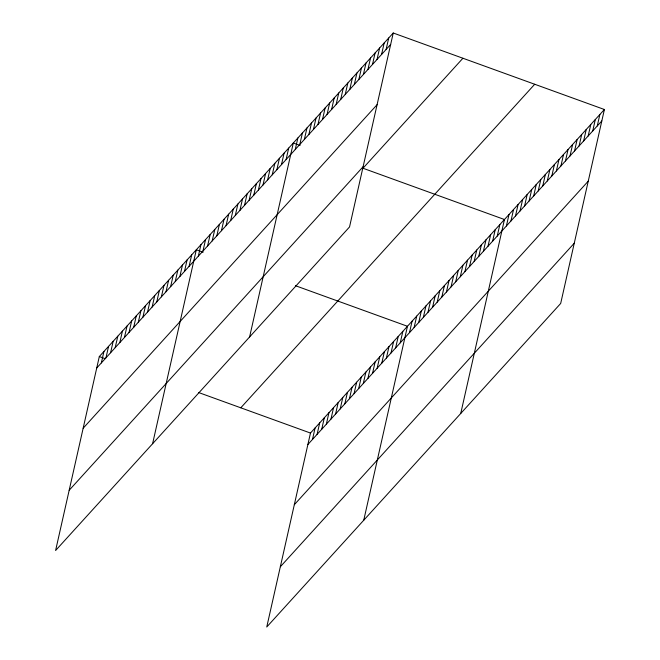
<?xml version="1.0" encoding="UTF-8"?>
<svg xmlns="http://www.w3.org/2000/svg" width="660" height="660" viewBox="0 0 660 660"><rect width="100%" height="100%" fill="white"/><g stroke="black" fill="none" stroke-linecap="round" stroke-linejoin="round"><path stroke-width="0.99" d="M393.245 33L99.313 356.548L55.605 550.498L349.536 226.949L393.245 33L604.395 109.502L560.687 303.451L266.755 627L310.464 433.051L604.395 109.502M101.351 362.917L103.933 351.466M105.971 357.835L108.553 346.376M110.591 352.745L113.165 341.294M115.203 347.663L117.785 336.212M119.823 342.581L122.405 331.13M124.443 337.499L127.025 326.04M129.063 332.409L131.645 320.958M133.683 327.327L136.265 315.876M138.303 322.245L140.885 310.786M142.923 317.155L145.505 305.704M147.543 312.073L150.125 300.622M152.163 306.991L154.737 295.54M156.775 301.909L159.357 290.45M161.395 296.818L163.977 285.367M166.015 291.736L168.597 280.286M170.635 286.654L173.217 275.195M175.255 281.564L177.837 270.113M179.875 276.482L182.457 265.031M184.495 271.4L187.077 259.949M189.115 266.318L191.689 254.859M152.6 443.726L196.309 249.777L203.082 252.236M198.346 256.146L200.929 244.695M202.966 251.064L205.549 239.605M207.587 245.982L210.169 234.523M212.207 240.892L214.789 229.441M216.826 235.81L219.409 224.359M221.447 230.728L224.029 219.268M226.066 225.637L228.64 214.186M230.678 220.555L233.261 209.105M235.298 215.474L237.88 204.014M239.918 210.392L242.5 198.932M244.538 205.301L247.12 193.85M249.158 200.219L251.74 188.768M253.778 195.137L256.361 183.678M258.398 190.047L260.98 178.596M263.018 184.965L265.592 173.514M267.63 179.883L270.212 168.432M272.25 174.801L274.832 163.342M276.87 169.711L279.452 158.26M281.49 164.629L284.072 153.178M286.11 159.547L288.692 148.088M249.604 336.955L293.312 143.005L300.085 145.464M295.267 149.457L297.85 138.006M299.813 144.457L302.396 133.006M304.359 139.458L306.941 128.007M308.897 134.458L311.479 123.007M313.442 129.459L316.024 118.008M317.988 124.46L320.562 113.008M322.525 119.46L325.108 108.001M327.071 114.46L329.653 103.001M331.609 109.461L334.191 98.002M336.154 104.453L338.737 93.002M340.7 99.454L343.283 88.003M345.238 94.454L347.82 83.003M349.784 89.455L352.366 78.004M354.329 84.455L356.903 73.004M358.867 79.456L361.449 68.005M363.412 74.456L365.995 63.005M367.95 69.457L370.532 57.997M372.496 64.457L375.078 52.998M377.041 59.458L379.624 47.998M381.579 54.458L384.161 42.999M386.125 49.45L388.707 37.999M312.502 439.42L315.076 427.969M317.113 434.338L319.696 422.879M321.733 429.247L324.316 417.796M326.353 424.165L328.936 412.714M330.974 419.084L333.556 407.632M335.593 414.001L338.176 402.542M340.213 408.911L342.796 397.46M344.834 403.829L347.416 392.378M349.453 398.747L352.027 387.288M354.065 393.665L356.647 382.206M358.685 388.575L361.267 377.124M363.305 383.493L365.887 372.042M367.925 378.411L370.507 366.952M372.545 373.321L375.127 361.87M377.165 368.239L379.748 356.788M381.785 363.157L384.367 351.697M386.405 358.075L388.979 346.615M391.017 352.984L393.599 341.534M395.637 347.902L398.219 336.451M400.257 342.82L402.839 331.361M363.751 520.229L407.459 326.279L295.441 285.697M409.497 332.648L412.079 321.197M414.117 327.566L416.699 316.115M418.737 322.484L421.319 311.025M423.357 317.394L425.931 305.943M427.969 312.312L430.551 300.861M432.589 307.23L435.171 295.771M437.209 302.14L439.791 290.689M441.829 297.058L444.411 285.607M446.449 291.976L449.031 280.525M451.069 286.894L453.651 275.435M455.689 281.803L458.271 270.352M460.309 276.721L462.883 265.271M464.929 271.639L467.503 260.18M469.54 266.549L472.123 255.098M474.16 261.467L476.743 250.016M478.781 256.385L481.363 244.934M483.401 251.303L485.983 239.844M488.02 246.213L490.603 234.762M492.64 241.131L495.223 229.68M497.26 236.049L499.843 224.59M460.746 413.457L504.454 219.508L362.992 168.25L462.924 58.245M506.418 225.959L509 214.508M510.964 220.96L513.546 209.509M515.501 215.96L518.083 204.509M520.047 210.961L522.629 199.51M524.593 205.961L527.175 194.51M529.13 200.962L531.712 189.511M533.676 195.962L536.258 184.503M538.222 190.963L540.796 179.504M542.759 185.963L545.341 174.504M547.305 180.964L549.887 169.505M551.842 175.956L554.425 164.505M556.388 170.956L558.97 159.505M560.934 165.957L563.516 154.506M565.471 160.957L568.054 149.506M570.017 155.958L572.599 144.507M574.563 150.958L577.137 139.507M579.101 145.959L581.683 134.508M583.646 140.959L586.229 129.5M588.184 135.96L590.766 124.501M592.73 130.96L595.312 119.501M597.275 125.953L599.857 114.502M96.731 367.999L390.671 44.451M83.16 428.224L377.099 104.676M69.176 490.273L363.115 166.724M240.785 407.806L534.715 84.257M307.882 444.502L601.813 120.953M294.31 504.727L588.241 181.178M280.327 566.775L574.258 243.226M99.313 356.548L105.121 358.652M198.445 392.469L310.464 433.051"/></g></svg>
